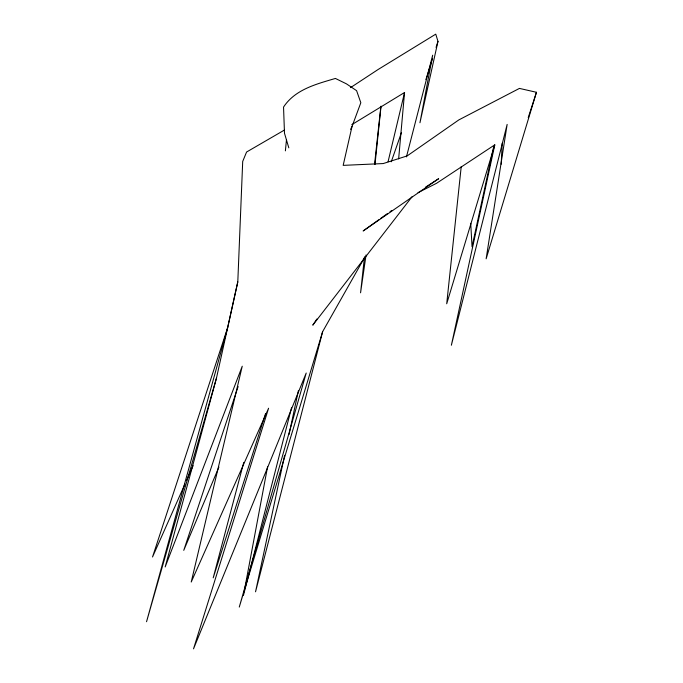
<?xml version="1.0" encoding="UTF-8"?>
<svg xmlns="http://www.w3.org/2000/svg" width="683" height="683" viewBox="0 0 683 683"><rect width="100%" height="100%" fill="white"/><g stroke="black" fill="none" stroke-linecap="round" stroke-linejoin="round"><path stroke-width="1.02" d="M237.795 281.874L216.46 378.134L146.546 621.726L227.652 327.678L237.795 281.874L242.704 161.427L246.58 152.027L284.324 130.112M501.185 164.227L502.236 143.123M398.641 158.891L404.558 92.495L351.771 124.69M285.383 150.858L286.501 139.554M374.984 164.518L381.037 106.155M461.221 166.635L446.708 303.781L494.791 144.83L436.531 183.309L418.022 192.649M364.5 256.757L360.564 292.819L366.054 254.955M374.549 164.475L380.79 107.197M267.608 466.6L243.464 595.328L291.547 407.657M284.606 455.313L255.536 591.802L322.632 331.656L364.526 257.593M289.046 434.482L298.369 390.719M493.698 146.691L472.038 246.7L470.724 223.307M494.791 144.83L451.369 345.239L507.145 124.4L486.134 258.823L536.454 92.282L519.439 88.406L458.831 119.909L407.196 155.886L383.223 163.561L343.173 165.371L352.001 126.577L360.829 102.732L356.594 90.668L346.435 83.847L335.413 78.443C316.417 84.069 295.116 89.405 283.539 107.077L284.495 133.296L288.815 147.844M350.524 87.637L378.143 69.478L435.763 34.15L437.974 41.381L419.951 122.752L432.672 55.203L406.445 156.902M388.064 161.751L404.558 92.495M243.763 462.4L213.198 577.852L265.585 413.48M216.46 378.134L165.166 566.975L242.243 366.208L191.231 582.027L268.59 408.229L193.52 648.85L306.206 373.029L239.263 607.076L322.632 331.656M425.876 79.587L432.561 58.473M436.061 47.409L437.974 41.381M528.232 117.621L536.454 92.282M227.652 327.678L152.522 556.995L184.922 484.127M238.136 386.518L183.753 550.361L218.927 467.035M391.265 161.786L401.425 132.647M186.647 480.243L193.127 465.669M350.567 129.36L352.001 126.577M316.903 318.987L312.788 325.168L412.097 196.661M378.741 219.798L363.143 230.965L438.657 178.698L425.594 187.125M380.474 218.551L387.406 213.591M390.002 211.73L391.735 210.492"/></g></svg>
